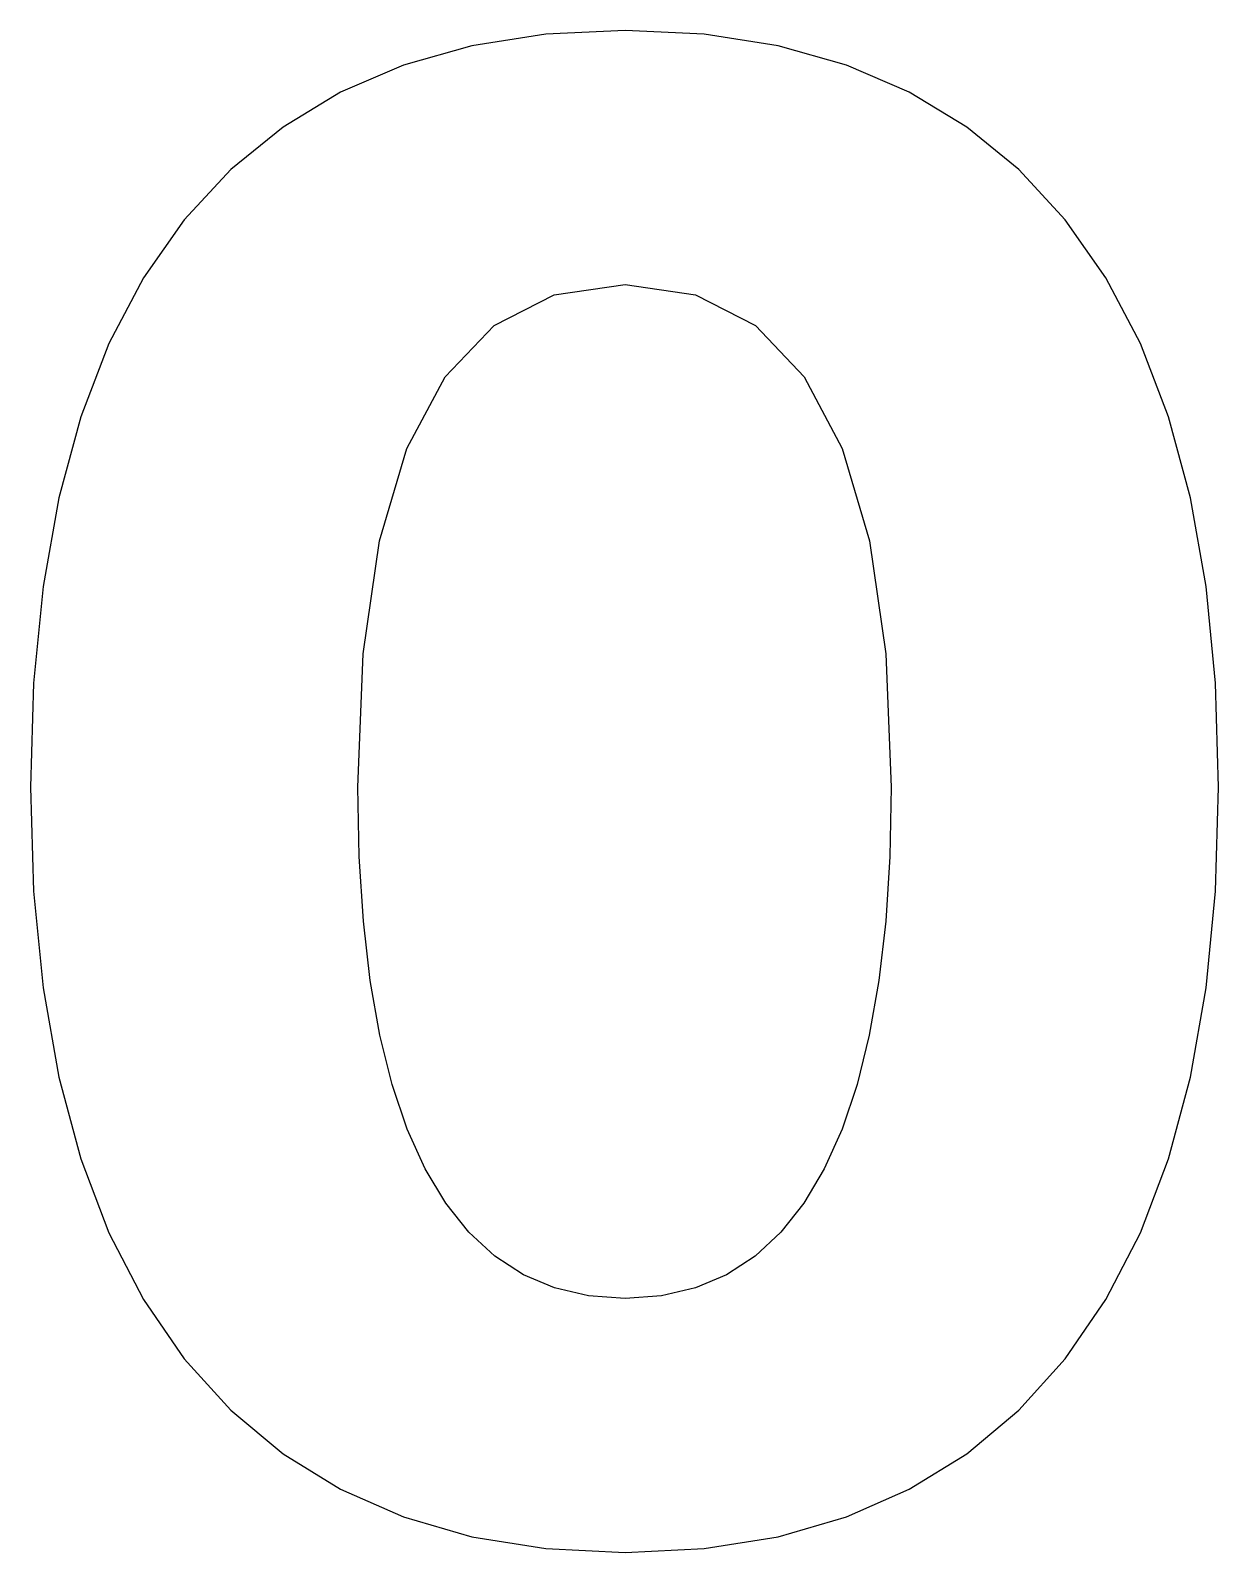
# Model space of a CAD drawing. Header units: metres. Extents: x -6.8 to 7.2, y -22.5 to -4.6.
import ezdxf

# ---------------------------------------------------------------- set-up
doc = ezdxf.new("R2010")
doc.units = ezdxf.units.M

msp = doc.modelspace()

# ---------------------------------------------------------------- linework, layer by layer
for p, q in [((-0.740982, -4.63643), (-1.60963, -4.7729)), ((0.191559, -4.59094), (-0.740982, -4.63643)), ((1.12396, -4.63643), (0.191559, -4.59094)), ((1.99222, -4.7729), (1.12396, -4.63643)), ((-1.60963, -4.7729), (-2.41438, -5.00035)), ((2.7963, -5.00035), (1.99222, -4.7729)), ((-2.41438, -5.00035), (-3.15526, -5.31879)), ((3.53621, -5.31879), (2.7963, -5.00035)), ((-3.15526, -5.31879), (-3.83223, -5.72821)), ((4.21196, -5.72821), (3.53621, -5.31879)), ((-3.83223, -5.72821), (-4.4453, -6.22861)), ((4.82353, -6.22861), (4.21196, -5.72821)), ((-4.4453, -6.22861), (-4.99448, -6.82001)), ((5.37096, -6.82001), (4.82353, -6.22861)), ((-4.99448, -6.82001), (-5.47472, -7.50206)), ((5.84953, -7.50206), (5.37096, -6.82001)), ((-5.47472, -7.50206), (-5.88107, -8.27457)), ((6.25447, -8.27457), (5.84953, -7.50206)), ((-1.34831, -8.06277), (-0.642532, -7.7007)), ((-0.642532, -7.7007), (0.191559, -7.58)), ((0.191559, -7.58), (1.02219, -7.7007)), ((1.02219, -7.7007), (1.72502, -8.06277)), ((-1.92577, -8.66623), (-1.34831, -8.06277)), ((1.72502, -8.06277), (2.30006, -8.66623)), ((-5.88107, -8.27457), (-6.21355, -9.13753)), ((6.5858, -9.13753), (6.25447, -8.27457)), ((-2.37491, -9.51108), (-1.92577, -8.66623)), ((2.30006, -8.66623), (2.74733, -9.51108)), ((-6.21355, -9.13753), (-6.47214, -10.0909)), ((6.84349, -10.0909), (6.5858, -9.13753)), ((-2.69571, -10.5973), (-2.37491, -9.51108)), ((2.74733, -9.51108), (3.0668, -10.5973)), ((-6.47214, -10.0909), (-6.65685, -11.1348)), ((7.02756, -11.1348), (6.84349, -10.0909)), ((-2.8882, -11.9249), (-2.69571, -10.5973)), ((3.0668, -10.5973), (3.25848, -11.9249)), ((-6.65685, -11.1348), (-6.76767, -12.2691)), ((7.138, -12.2691), (7.02756, -11.1348)), ((-2.95236, -13.4939), (-2.8882, -11.9249)), ((3.25848, -11.9249), (3.32237, -13.4939)), ((-6.76767, -12.2691), (-6.80461, -13.4939)), ((7.17482, -13.4939), (7.138, -12.2691)), ((-6.80461, -13.4939), (-6.76767, -14.7198)), ((-2.93619, -14.3113), (-2.95236, -13.4939)), ((3.32237, -13.4939), (3.30634, -14.3113)), ((7.138, -14.7198), (7.17482, -13.4939)), ((-2.88768, -15.0701), (-2.93619, -14.3113)), ((3.30634, -14.3113), (3.25821, -15.0701)), ((-6.76767, -14.7198), (-6.65685, -15.8574)), ((7.02756, -15.8574), (7.138, -14.7198)), ((-2.80684, -15.7702), (-2.88768, -15.0701)), ((3.25821, -15.0701), (3.17801, -15.7702)), ((-6.65685, -15.8574), (-6.47214, -16.9066)), ((-2.69365, -16.4116), (-2.80684, -15.7702)), ((3.17801, -15.7702), (3.0657, -16.4116)), ((6.84349, -16.9066), (7.02756, -15.8574)), ((-2.54813, -16.9945), (-2.69365, -16.4116)), ((3.0657, -16.4116), (2.92134, -16.9945)), ((-6.47214, -16.9066), (-6.21355, -17.8674)), ((-2.37025, -17.5187), (-2.54813, -16.9945)), ((2.92134, -16.9945), (2.74489, -17.5187)), ((6.5858, -17.8674), (6.84349, -16.9066)), ((-2.16006, -17.9842), (-2.37025, -17.5187)), ((2.74489, -17.5187), (2.53635, -17.9842)), ((-6.21355, -17.8674), (-5.88107, -18.7399)), ((6.25447, -18.7399), (6.5858, -17.8674)), ((-1.91798, -18.3893), (-2.16006, -17.9842)), ((2.53635, -17.9842), (2.29604, -18.3893)), ((-1.64462, -18.7321), (-1.91798, -18.3893)), ((2.29604, -18.3893), (2.02419, -18.7321)), ((-5.88107, -18.7399), (-5.47472, -19.524)), ((-1.33997, -19.0125), (-1.64462, -18.7321)), ((2.02419, -18.7321), (1.72076, -19.0125)), ((5.84953, -19.524), (6.25447, -18.7399)), ((-1.00403, -19.2306), (-1.33997, -19.0125)), ((1.72076, -19.0125), (1.3858, -19.2306)), ((-0.63678, -19.3864), (-1.00403, -19.2306)), ((1.3858, -19.2306), (1.01927, -19.3864)), ((-0.238251, -19.4799), (-0.63678, -19.3864)), ((0.191559, -19.511), (-0.238251, -19.4799)), ((0.621185, -19.4799), (0.191559, -19.511)), ((1.01927, -19.3864), (0.621185, -19.4799)), ((-5.47472, -19.524), (-4.99448, -20.2198)), ((5.37096, -20.2198), (5.84953, -19.524)), ((-4.99448, -20.2198), (-4.4453, -20.8248)), ((4.82353, -20.8248), (5.37096, -20.2198)), ((-4.4453, -20.8248), (-3.83223, -21.3367)), ((4.21196, -21.3367), (4.82353, -20.8248)), ((-3.83223, -21.3367), (-3.15526, -21.7555)), ((3.53621, -21.7555), (4.21196, -21.3367)), ((-3.15526, -21.7555), (-2.41438, -22.0813)), ((2.7963, -22.0813), (3.53621, -21.7555)), ((-2.41438, -22.0813), (-1.60963, -22.314)), ((1.99222, -22.314), (2.7963, -22.0813)), ((-1.60963, -22.314), (-0.740982, -22.4536)), ((1.12396, -22.4536), (1.99222, -22.314)), ((-0.740982, -22.4536), (0.191559, -22.5001)), ((0.191559, -22.5001), (1.12396, -22.4536))]:
    msp.add_line(p, q)

doc.saveas('drawing.dxf')
